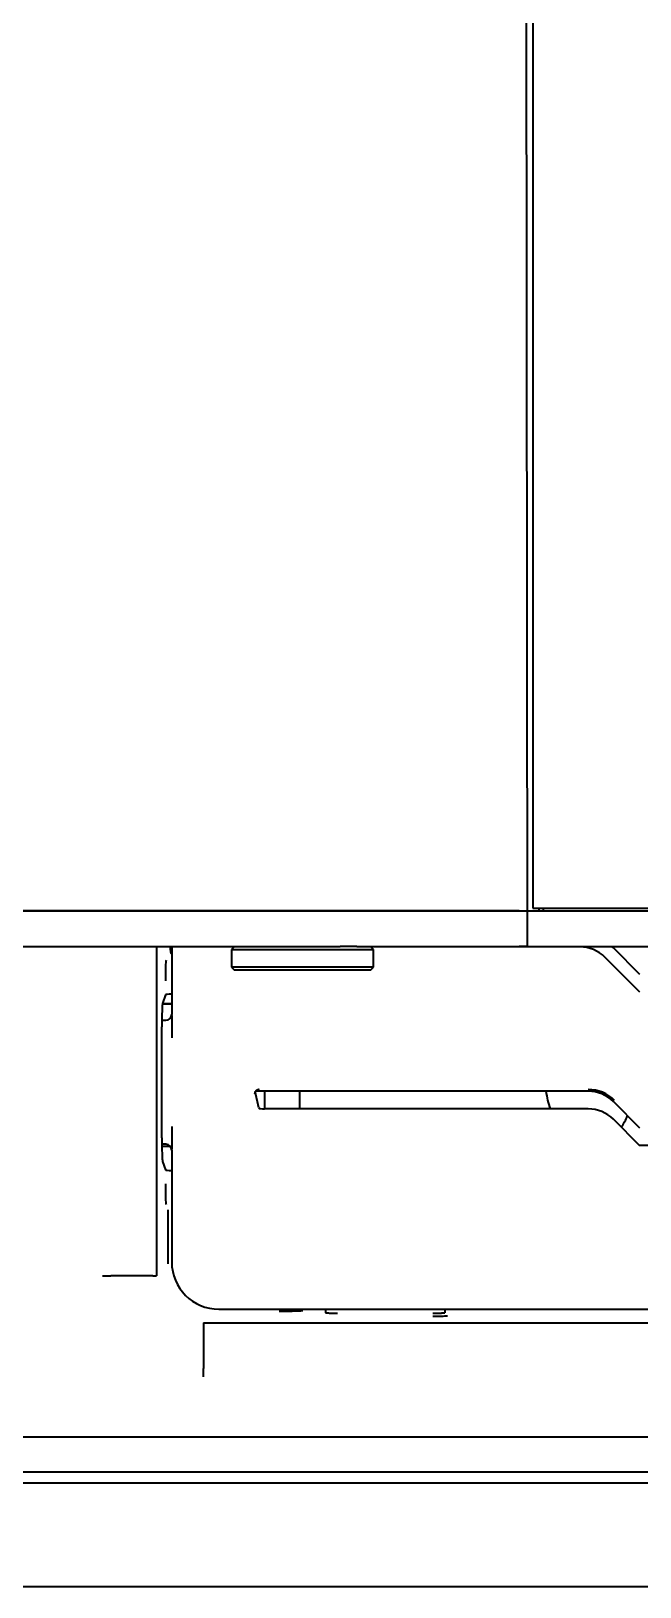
# Model space of a CAD drawing. Header units: inches. Extents: x 786 to 5593, y 691 to 5024.
# Drawn here: x 3551.8 to 3603.3, y 2755.5 to 2887.1 of the extents above; entities that cross this region are included whole.
import ezdxf

# ---------------------------------------------------------------- set-up
doc = ezdxf.new("R2010")
doc.units = ezdxf.units.IN
doc.layers.add('1', color=7, linetype='Continuous', true_color=0xffffff)
doc.layers.add('4', color=7, linetype='Continuous', true_color=0xffffff)

msp = doc.modelspace()

# ---------------------------------------------------------------- linework, layer by layer
at = {"layer": '1', "color": 7, "linetype": 'Continuous', "lineweight": 35}
for p, q in [((3593.08, 3496.16), (3593.74, 2809.66)), ((3594.24, 3495.91), (3594.24, 2812.91)), ((3398.74, 2812.66), (3577.91, 2812.66)), ((3577.91, 2812.66), (3398.74, 2812.66)), ((3577.91, 2812.66), (3579.33, 2812.66)), ((3579.33, 2812.66), (3577.91, 2812.66)), ((3579.33, 2812.66), (3593.08, 2812.66)), ((3593.08, 2812.66), (3579.33, 2812.66)), ((3593.08, 2812.66), (3593.79, 2812.66)), ((3593.79, 2812.66), (3996.34, 2812.66)), ((3594.24, 2812.91), (4057.74, 2812.91)), ((3594.74, 2812.91), (3594.74, 2812.66)), ((3595.14, 2812.66), (3595.14, 2812.91)), ((3398.74, 2809.66), (3577.91, 2809.66)), ((3563.67, 2809.66), (3563.67, 2803.91)), ((3568.99, 2809.66), (3568.74, 2809.41)), ((3568.74, 2809.41), (3580.74, 2809.41)), ((3568.74, 2809.41), (3568.74, 2807.91)), ((3579.33, 2809.66), (3577.91, 2809.66)), ((3579.33, 2809.66), (3593.08, 2809.66)), ((3580.74, 2809.41), (3580.49, 2809.66)), ((3598.21, 2809.62), (3580.53, 2809.62)), ((3580.74, 2807.91), (3580.74, 2809.41)), ((3584.89, 2809.62), (3584.89, 2809.66)), ((3593.79, 2809.66), (3593.08, 2809.66)), ((3593.79, 2809.66), (3947.69, 2809.66)), ((3603.29, 2805.79), (3600.33, 2808.74)), ((3603.29, 2807.29), (3601.04, 2809.53)), ((3580.74, 2807.91), (3568.74, 2807.91)), ((3568.74, 2807.91), (3568.99, 2807.66)), ((3580.49, 2807.66), (3568.99, 2807.66)), ((3580.49, 2807.66), (3580.74, 2807.91)), ((3563.67, 2804.76), (3562.88, 2804.76)), ((3562.9, 2804.84), (3563.67, 2804.84)), ((3562.84, 2803.41), (3563.18, 2803.41)), ((3571.03, 2795.99), (3570.74, 2797.37)), ((3598.92, 2797.41), (3570.78, 2797.41)), ((3598.92, 2795.91), (3571.53, 2795.91)), ((3603.29, 2794.29), (3601.04, 2796.53)), ((3603.29, 2792.79), (3601.04, 2795.03)), ((3563.18, 2792.91), (3562.84, 2792.91)), ((3562.84, 2792.76), (3563.52, 2792.76)), ((3603.23, 2792.84), (3608.89, 2792.84)), ((3563.67, 2792.41), (3563.67, 2782.96)), ((3567.66, 2778.96), (3949.61, 2778.96)), ((4195.24, 2765.16), (3456.24, 2765.16)), ((3464.54, 2764.26), (4189.24, 2764.26)), ((4189.24, 2755.46), (3462.54, 2755.46))]:
    msp.add_line(p, q, dxfattribs=at)
for centre, radius, start, end in [((3598.92, 2807.41), 3, 45, 48.5909), ((3563.17, 2803.91), 0.5, 270, 0), ((3598.92, 2794.41), 3.14, 45, 90), ((3598.92, 2794.41), 3, 45, 90), ((3598.92, 2792.91), 3, 45, 90), ((3563.17, 2792.41), 0.5, 0, 90)]:
    msp.add_arc(centre, radius, start, end, dxfattribs=at)
for centre, major_axis, ratio, start_param, end_param in [((3598.22, 2806.61), (1.2, -2.76), 0.995478, 1.946992, 2.7325), ((3563.68, 2801.91), (0, 2), 0.017455, 4.712389, 6.283185), ((3599.09, 2798.76), (0, 6), 0.642788, 1.797678, 2.065695), ((3571.53, 2795.99), (0.5, 0), 0.166667, 3.176499, 4.712389), ((3599.09, 2798.76), (0, 6), 0.642788, 3.888899, 4.10184), ((3563.68, 2794.41), (0, 2), 0.017455, 3.141593, 4.712389), ((3567.67, 2782.96), (2.83, 2.83), 0.999848, 2.356347, 3.926839)]:
    msp.add_ellipse(centre, major_axis=major_axis, ratio=ratio, start_param=start_param, end_param=end_param, dxfattribs=at)
msp.add_open_spline([(3571.06, 2797.54), (3571.06, 2797.54), (3571.06, 2797.54), (3571.05, 2797.54), (3571.04, 2797.54), (3571.02, 2797.54), (3570.99, 2797.53), (3570.97, 2797.53), (3570.94, 2797.52), (3570.93, 2797.52), (3570.9, 2797.5), (3570.88, 2797.49), (3570.84, 2797.47), (3570.83, 2797.47), (3570.81, 2797.45), (3570.8, 2797.44), (3570.78, 2797.42), (3570.76, 2797.4), (3570.74, 2797.37), (3570.73, 2797.36), (3570.72, 2797.33), (3570.71, 2797.31), (3570.7, 2797.29), (3570.7, 2797.27), (3570.69, 2797.25), (3570.69, 2797.23), (3570.69, 2797.22), (3570.68, 2797.2), (3570.68, 2797.19), (3570.68, 2797.18), (3570.68, 2797.17), (3570.68, 2797.17), (3570.68, 2797.17)], degree=3, knots=[0, 0, 0, 0, 0.015625, 0.015625, 0.03125, 0.0625, 0.125, 0.1875, 0.1875, 0.25, 0.25, 0.375, 0.375, 0.4375, 0.4375, 0.5, 0.5, 0.625, 0.625, 0.6875, 0.6875, 0.75, 0.8125, 0.8125, 0.875, 0.875, 0.9375, 0.9375, 0.96875, 0.984375, 0.984375, 1, 1, 1, 1], dxfattribs=at)
at = {"layer": '4', "color": 7, "linetype": 'Continuous', "lineweight": 35}
for p, q in [((3562.38, 2809.66), (3562.38, 2781.79)), ((3563.55, 2809.66), (3563.55, 2809.39)), ((3593.97, 2809.66), (3593.97, 2809.62)), ((3563.13, 2805.55), (3562.9, 2804.84)), ((3562.83, 2793.46), (3562.83, 2802.86)), ((3571.55, 2795.91), (3571.55, 2797.41)), ((3574.47, 2797.41), (3574.47, 2795.91)), ((3562.9, 2791.47), (3563.13, 2790.76)), ((3563.38, 2782.79), (3563.38, 2787.36)), ((3562.07, 2781.78), (3558.51, 2781.78)), ((3576.71, 2778.66), (3576.71, 2778.96)), ((3586.77, 2778.96), (3586.77, 2778.66)), ((3566.36, 2777.49), (3566.36, 2773.93)), ((3566.37, 2777.79), (3950.37, 2777.79)), ((3457.99, 2768.16), (4193.77, 2768.16))]:
    msp.add_line(p, q, dxfattribs=at)
for centre, major_axis, ratio, start_param, end_param in [((3563.19, 2806.74), (0, 1.75), 0.034921, 0.087266, 1.570796), ((3564.3, 2809.39), (0.279, 0.7), 0.995592, 1.95209, 2.513689), ((3562.9, 2802.86), (0, 2), 0.034921, 0.10472, 1.570796), ((3563.88, 2805.55), (0.75, 0), 0.105104, 1.863143, 3.106686), ((3562.9, 2793.46), (0, 2), 0.034921, 1.570796, 3.036873), ((3563.88, 2790.76), (0.75, 0), 0.105104, 3.176499, 4.420042), ((3563.19, 2789.57), (0, 1.75), 0.034921, 1.570796, 3.054326), ((3572.77, 2778.86), (2, 0), 0.034921, 4.712389, 6.248279), ((3585.77, 2778.41), (1.25, 0), 0.034921, 4.712389, 6.248279)]:
    msp.add_ellipse(centre, major_axis=major_axis, ratio=ratio, start_param=start_param, end_param=end_param, dxfattribs=at)
for points, knots in [([(3557.82, 2781.78), (3557.88, 2781.78), (3557.95, 2781.78), (3558.07, 2781.78), (3558.13, 2781.78), (3558.25, 2781.78), (3558.31, 2781.78), (3558.42, 2781.78), (3558.47, 2781.78), (3558.51, 2781.78)], [0, 0, 0, 0, 0.25, 0.25, 0.5, 0.5, 0.75, 0.75, 1, 1, 1, 1]), ([(3562.07, 2781.78), (3562.12, 2781.78), (3562.16, 2781.78), (3562.23, 2781.78), (3562.26, 2781.78), (3562.32, 2781.78), (3562.34, 2781.79), (3562.37, 2781.79), (3562.37, 2781.79), (3562.38, 2781.79)], [0, 0, 0, 0, 0.25, 0.25, 0.5, 0.5, 0.75, 0.75, 1, 1, 1, 1]), ([(3576.71, 2778.66), (3576.71, 2778.65), (3576.72, 2778.65), (3576.75, 2778.65), (3576.77, 2778.65), (3576.82, 2778.64), (3576.85, 2778.64), (3576.92, 2778.64), (3576.96, 2778.64), (3577.06, 2778.63), (3577.11, 2778.63), (3577.21, 2778.63), (3577.27, 2778.63), (3577.39, 2778.62), (3577.45, 2778.62), (3577.58, 2778.62), (3577.64, 2778.62), (3577.71, 2778.61)], [0, 0, 0, 0, 0.125, 0.125, 0.25, 0.25, 0.375, 0.375, 0.5, 0.5, 0.625, 0.625, 0.75, 0.75, 0.875, 0.875, 1, 1, 1, 1]), ([(3585.77, 2778.61), (3585.84, 2778.62), (3585.9, 2778.62), (3586.03, 2778.62), (3586.09, 2778.62), (3586.21, 2778.63), (3586.27, 2778.63), (3586.37, 2778.63), (3586.42, 2778.63), (3586.51, 2778.64), (3586.56, 2778.64), (3586.63, 2778.64), (3586.66, 2778.64), (3586.71, 2778.65), (3586.73, 2778.65), (3586.76, 2778.65), (3586.77, 2778.65), (3586.77, 2778.66)], [0, 0, 0, 0, 0.125, 0.125, 0.25, 0.25, 0.375, 0.375, 0.5, 0.5, 0.625, 0.625, 0.75, 0.75, 0.875, 0.875, 1, 1, 1, 1]), ([(3566.37, 2777.79), (3566.37, 2777.79), (3566.37, 2777.78), (3566.37, 2777.75), (3566.37, 2777.73), (3566.37, 2777.68), (3566.36, 2777.65), (3566.36, 2777.58), (3566.36, 2777.53), (3566.36, 2777.49)], [0, 0, 0, 0, 0.25, 0.25, 0.5, 0.5, 0.75, 0.75, 1, 1, 1, 1])]:
    msp.add_open_spline(points, degree=3, knots=knots, dxfattribs=at)
msp.add_rational_spline([(3566.37, 2773.24), (3566.36, 2773.64), (3566.36, 2773.93)], [1, 0.927174434234, 0.999993399584], degree=2, dxfattribs=at)

doc.saveas('drawing.dxf')
